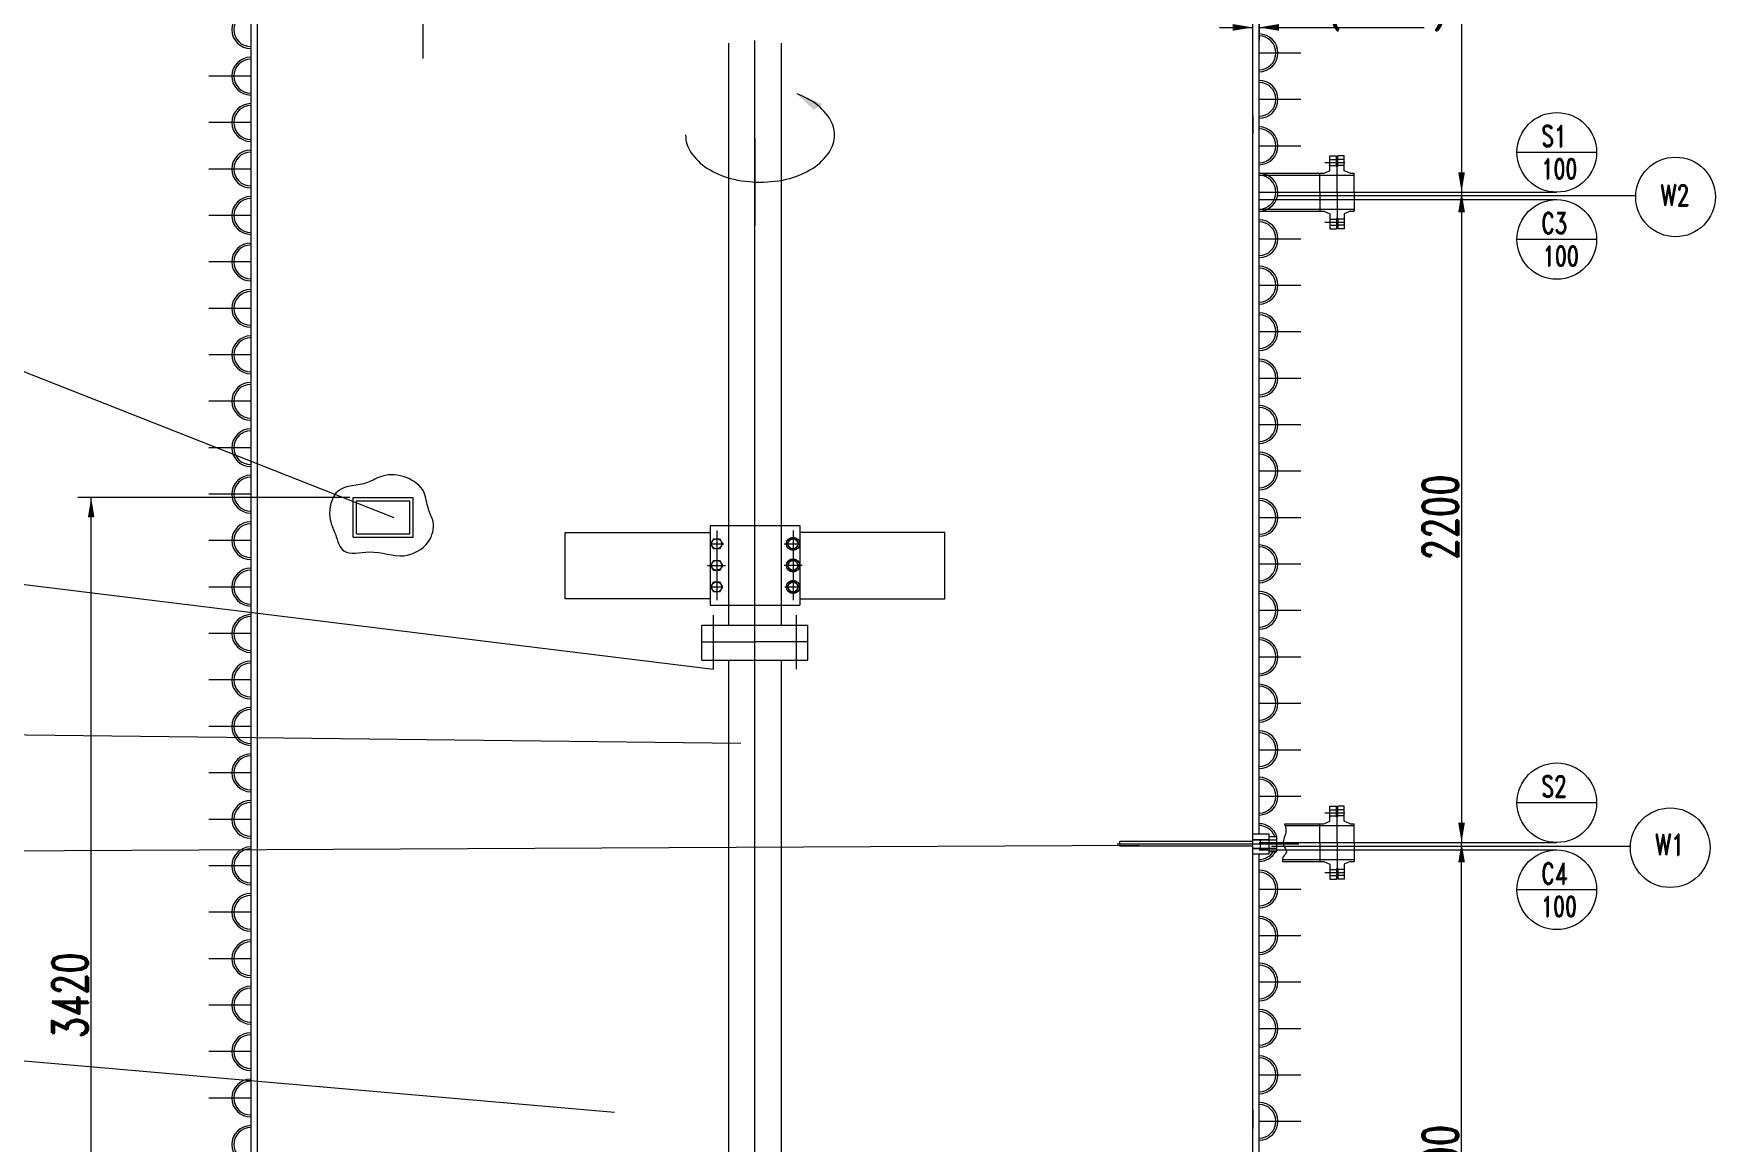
# Model space of a CAD drawing. Header units: millimetres. Extents: x -4 to 1185, y 4 to 845.
# Drawn here: x 120.6 to 359.7, y 307.3 to 465 of the extents above; entities that cross this region are included whole.
import ezdxf

# ---------------------------------------------------------------- set-up
doc = ezdxf.new("R2010")
doc.units = ezdxf.units.MM
doc.header["$LTSCALE"] = 20
for name, pattern in [('DASHDOT-M', [25, 20, -2, 1, -2]), ('HIDDEN-M', [4.5, 3, -1.5]), ('点画线', [18, 12, -2, 2, -2])]:
    doc.linetypes.add(name, pattern=pattern)
doc.layers.get('0').update_dxf_attribs({"lineweight": 18})
for name, color, linetype, lineweight in [('A1', 4, 'Continuous', 18), ('DIM_TEXT', 7, 'Continuous', 18), ('M1', 7, 'Continuous', 18), ('中心线层', 1, '点画线', 18), ('尺寸线层', 3, 'Continuous', 18)]:
    doc.layers.add(name, color=color, linetype=linetype, lineweight=lineweight)
doc.styles.add('HZ', font='romand.shx', dxfattribs={"width": 0.7, "bigfont": 'hz.shx'})
doc.styles.add('ROMANS', font='romans.shx', dxfattribs={"width": 0.7, "bigfont": 'gbcbig.shx'})
doc.dimstyles.get("Standard").update_dxf_attribs({"dimtxt": 9, "dimasz": 2.5, "dimexe": 2, "dimexo": 0.5, "dimgap": 0.7, "dimtad": 1, "dimdec": 3, "dimrnd": 1, "dimdsep": 46, "dimtxsty": 'ROMANS', "dimcen": 0.09, "dimdle": 5, "dimadec": 0, "dimazin": 0, "dimtfac": 1, "dimtdec": 3, "dimtmove": 2, "dimatfit": 3, "dimfxl": 0, "dimtolj": 1, "dimarcsym": 0})

# ---------------------------------------------------------------- blocks, each defined once
blk = doc.blocks.new('*X6')
at = {"layer": 'A1', "linetype": 'Continuous', "transparency": 16777216}
for points in [[(112.3, 530.66), (112.77, 527.83), (111.83, 527.83)], [(112.3, 257.47), (112.77, 260.3), (111.83, 260.3)]]:
    blk.add_hatch(color=0, dxfattribs=at).paths.add_polyline_path(points, flags=0)
at = {"layer": 'A1', "color": 0, "linetype": 'Continuous', "transparency": 16777216}
for p, q in [((151.9, 530.66), (110.41, 530.66)), ((112.3, 530.66), (112.3, 257.47)), ((151.9, 257.47), (110.41, 257.47))]:
    blk.add_line(p, q, dxfattribs=at)
at = {"layer": 'A1', "color": 0, "linetype": 'Continuous', "transparency": 16777216, "insert": (109.28, 401.09), "char_height": 5.096, "width": 18.3446, "attachment_point": 5, "rotation": 90, "style": 'HZ'}
blk.add_mtext('6500', dxfattribs=at)
blk = doc.blocks.new('*X7')
at = {"layer": 'DIM_TEXT', "linetype": 'Continuous', "transparency": 16777216}
for points in [[(84.97, 757.67), (85.44, 754.83), (84.5, 754.83)], [(84.97, 128.19), (85.44, 131.02), (84.5, 131.02)]]:
    blk.add_hatch(color=0, dxfattribs=at).paths.add_polyline_path(points, flags=0)
at = {"layer": 'DIM_TEXT', "color": 0, "linetype": 'Continuous', "transparency": 16777216}
for p, q in [((245.62, 757.67), (83.08, 757.67)), ((84.97, 757.67), (84.97, 128.19)), ((166.06, 128.19), (83.08, 128.19))]:
    blk.add_line(p, q, dxfattribs=at)
at = {"layer": 'DIM_TEXT', "color": 0, "linetype": 'Continuous', "transparency": 16777216, "insert": (81.95, 442.93), "char_height": 5.096, "width": 25.9881, "attachment_point": 5, "rotation": 90, "style": 'HZ'}
blk.add_mtext('~13500', dxfattribs=at)
blk = doc.blocks.new('*X8')
at = {"layer": 'A1', "linetype": 'Continuous', "transparency": 16777216}
for points in [[(128.79, 399.02), (128.32, 396.19), (129.26, 396.19)], [(128.79, 257.47), (128.32, 260.3), (129.26, 260.3)]]:
    blk.add_hatch(color=0, dxfattribs=at).paths.add_polyline_path(points, flags=0)
at = {"layer": 'A1', "color": 0, "linetype": 'Continuous', "transparency": 16777216}
for p, q in [((165.58, 399.02), (126.9, 399.02)), ((128.79, 257.47), (128.79, 399.02)), ((151.9, 257.47), (126.9, 257.47))]:
    blk.add_line(p, q, dxfattribs=at)
at = {"layer": 'A1', "color": 0, "linetype": 'Continuous', "transparency": 16777216, "insert": (125.77, 328.24), "char_height": 5.096, "width": 18.3446, "attachment_point": 5, "rotation": 90, "style": 'HZ'}
blk.add_mtext('3420', dxfattribs=at)
blk = doc.blocks.new('*X13')
at = {"layer": 'A1', "linetype": 'Continuous', "transparency": 16777216}
for points in [[(323.62, 442.43), (324.09, 439.59), (323.14, 439.59)], [(323.62, 349.95), (324.09, 352.78), (323.14, 352.78)]]:
    blk.add_hatch(color=0, dxfattribs=at).paths.add_polyline_path(points, flags=0)
at = {"layer": 'A1', "color": 0, "linetype": 'Continuous', "transparency": 16777216}
for p, q in [((299.4, 442.43), (325.5, 442.43)), ((323.62, 442.43), (323.62, 349.95)), ((299.4, 349.95), (325.5, 349.95))]:
    blk.add_line(p, q, dxfattribs=at)
at = {"layer": 'A1', "color": 0, "linetype": 'Continuous', "transparency": 16777216, "insert": (320.6, 396.19), "char_height": 5.096, "width": 18.8541, "attachment_point": 5, "rotation": 90, "style": 'HZ'}
blk.add_mtext('2200', dxfattribs=at)
blk = doc.blocks.new('*X14')
at = {"layer": 'A1', "linetype": 'Continuous', "transparency": 16777216}
for points in [[(323.62, 349.95), (323.14, 347.12), (324.09, 347.12)], [(323.62, 257.47), (323.14, 260.3), (324.09, 260.3)]]:
    blk.add_hatch(color=0, dxfattribs=at).paths.add_polyline_path(points, flags=0)
at = {"layer": 'A1', "color": 0, "linetype": 'Continuous', "transparency": 16777216}
for p, q in [((299.4, 349.95), (325.5, 349.95)), ((323.62, 257.47), (323.62, 349.95)), ((299.11, 257.47), (325.5, 257.47))]:
    blk.add_line(p, q, dxfattribs=at)
at = {"layer": 'A1', "color": 0, "linetype": 'Continuous', "transparency": 16777216, "insert": (320.6, 303.71), "char_height": 5.096, "width": 18.8541, "attachment_point": 5, "rotation": 90, "style": 'HZ'}
blk.add_mtext('2200', dxfattribs=at)
blk = doc.blocks.new('*X15')
at = {"layer": 'A1', "linetype": 'Continuous', "transparency": 16777216}
for points in [[(293.92, 465.86), (291.09, 466.34), (291.09, 465.39)], [(294.82, 465.86), (297.65, 466.34), (297.65, 465.39)]]:
    blk.add_hatch(color=0, dxfattribs=at).paths.add_polyline_path(points, flags=0)
at = {"layer": 'A1', "color": 0, "linetype": 'Continuous', "transparency": 16777216}
for p, q in [((294.82, 480.76), (294.82, 463.98)), ((289.2, 465.86), (293.92, 465.86)), ((294.82, 465.86), (318.29, 465.86))]:
    blk.add_line(p, q, dxfattribs=at)
at = {"layer": 'A1', "color": 0, "linetype": 'Continuous', "transparency": 16777216, "insert": (310.01, 468.88), "char_height": 5.096, "width": 33.1221, "attachment_point": 5, "style": 'HZ'}
blk.add_mtext('29(25+4)', dxfattribs=at)
blk = doc.blocks.new('*X16')
at = {"layer": 'A1', "linetype": 'Continuous', "transparency": 16777216}
for points in [[(323.62, 534.9), (324.09, 532.07), (323.14, 532.07)], [(323.62, 442.43), (324.09, 445.26), (323.14, 445.26)]]:
    blk.add_hatch(color=0, dxfattribs=at).paths.add_polyline_path(points, flags=0)
at = {"layer": 'A1', "color": 0, "linetype": 'Continuous', "transparency": 16777216}
for p, q in [((297.98, 534.9), (325.5, 534.9)), ((323.62, 534.9), (323.62, 442.43)), ((297.98, 442.43), (325.5, 442.43))]:
    blk.add_line(p, q, dxfattribs=at)
at = {"layer": 'A1', "color": 0, "linetype": 'Continuous', "transparency": 16777216, "insert": (320.6, 488.66), "char_height": 5.096, "width": 18.8541, "attachment_point": 5, "rotation": 90, "style": 'HZ'}
blk.add_mtext('2200', dxfattribs=at)

msp = doc.modelspace()

# ---------------------------------------------------------------- hatches: boundary and pattern name
at = {"layer": 'M1', "linetype": 'Continuous'}
msp.add_hatch(color=4, dxfattribs=at).paths.add_polyline_path([(231.4859, 454.1604), (232.8118, 454.9615), (229.1567, 456.3984)], flags=0)

# ---------------------------------------------------------------- linework, layer by layer
at = {"color": 1, "linetype": 'DASHDOT-M'}
for p, q in [((223.1485, 450.0651), (223.1485, 437.6771)), ((227.3038, 392.4323), (229.6555, 392.4323)), ((228.5745, 394.3196), (228.5745, 384.4112)), ((227.3898, 386.2985), (229.6227, 386.2985))]:
    msp.add_line(p, q, dxfattribs=at)
at = {"color": 4, "linetype": 'Continuous'}
for p, q in [((219.3975, 448.7953), (219.3975, 448.5233)), ((226.8995, 448.7953), (226.8995, 438.887)), ((219.3975, 439.1398), (219.3975, 438.887)), ((216.7788, 395.0273), (229.5181, 395.0273)), ((216.7788, 395.0273), (216.7788, 385.0159)), ((229.5181, 395.0273), (229.5181, 383.7035)), ((216.7788, 385.0159), (216.7788, 384.4112)), ((216.7788, 385.0159), (216.7788, 383.7035)), ((216.7788, 383.7035), (229.5181, 383.7035))]:
    msp.add_line(p, q, dxfattribs=at)
at = {"color": 3, "linetype": 'HIDDEN-M'}
for p, q in [((216.7339, 392.4323), (218.7557, 392.4323)), ((216.7339, 386.2985), (218.5438, 386.2985))]:
    msp.add_line(p, q, dxfattribs=at)
for points in [[(216.9011, 392.4323), (217.3118, 393.1435), (218.1331, 393.1435), (218.5438, 392.4323), (218.1331, 391.721), (217.3118, 391.721)], [(216.9011, 389.3654), (217.3118, 390.0767), (218.1331, 390.0767), (218.5438, 389.3654), (218.1331, 388.6541), (217.3118, 388.6541)], [(216.9011, 386.2985), (217.3118, 387.0098), (218.1331, 387.0098), (218.5438, 386.2985), (218.1331, 385.5872), (217.3118, 385.5872)]]:
    msp.add_lwpolyline(points, close=True, dxfattribs=at)
at = {"color": 4, "linetype": 'Continuous'}
for points in [[(229.3958, 392.4323), (228.9851, 393.1435), (228.1638, 393.1435), (227.7531, 392.4323), (228.1638, 391.721), (228.9851, 391.721)], [(229.3958, 389.3654), (228.9851, 390.0767), (228.1638, 390.0767), (227.7531, 389.3654), (228.1638, 388.6541), (228.9851, 388.6541)], [(229.3958, 386.2985), (228.9851, 387.0098), (228.1638, 387.0098), (227.7531, 386.2985), (228.1638, 385.5872), (228.9851, 385.5872)]]:
    msp.add_lwpolyline(points, close=True, dxfattribs=at)
at = {"color": 3, "linetype": 'HIDDEN-M'}
for centre in [(217.7225, 392.4323), (217.7225, 389.3654), (217.7225, 386.2985)]:
    msp.add_circle(centre, 0.7113, dxfattribs=at)
at = {"color": 4, "linetype": 'Continuous'}
for centre, radius in [((228.5745, 392.4323), 0.9437), ((228.5745, 392.4323), 0.7113), ((228.5745, 389.3654), 0.9437), ((228.5745, 389.3654), 0.7113), ((228.5745, 386.2985), 0.9437), ((228.5745, 386.2985), 0.7113)]:
    msp.add_circle(centre, radius, dxfattribs=at)
at = {"layer": 'A1', "color": 1, "linetype": 'DASHDOT-M'}
for p, q in [((175.9659, 461.4497), (175.9659, 611.2031)), ((223.1485, 256.0547), (223.1485, 463.9845)), ((294.8187, 462.2424), (300.7665, 462.2424)), ((151.4782, 458.9396), (145.5304, 458.9396)), ((294.8187, 455.6368), (300.7665, 455.6368)), ((151.4782, 452.334), (145.5304, 452.334)), ((294.8187, 449.0312), (300.7665, 449.0312)), ((151.4782, 445.7285), (145.5304, 445.7285)), ((304.1525, 446.6721), (307.0026, 446.6721)), ((294.8187, 442.4257), (331.4885, 442.4257)), ((294.8187, 442.4257), (337.1052, 442.4257)), ((294.8187, 442.4257), (300.7665, 442.4257)), ((294.8187, 441.3834), (337.1052, 441.3834)), ((151.4782, 439.1229), (145.5304, 439.1229)), ((304.1525, 438.1793), (307.0026, 438.1793)), ((294.8187, 435.8201), (300.7665, 435.8201)), ((151.4782, 432.5174), (145.5304, 432.5174)), ((294.8187, 429.2146), (300.7665, 429.2146)), ((151.4782, 425.9118), (145.5304, 425.9118)), ((294.8187, 422.609), (300.7665, 422.609)), ((151.4782, 419.3062), (145.5304, 419.3062)), ((294.8187, 416.0035), (300.7665, 416.0035)), ((151.4782, 412.7007), (145.5304, 412.7007)), ((294.8187, 409.3979), (300.7665, 409.3979)), ((151.4782, 406.0951), (145.5304, 406.0951)), ((294.8187, 402.7924), (300.7665, 402.7924)), ((151.4782, 399.4896), (145.5304, 399.4896)), ((294.8187, 396.1868), (300.7665, 396.1868)), ((151.4782, 392.884), (145.5304, 392.884)), ((294.8187, 389.5812), (300.7665, 389.5812)), ((151.4782, 386.2785), (145.5304, 386.2785)), ((294.8187, 382.9757), (300.7665, 382.9757)), ((217.2507, 374.5885), (217.2507, 382.2891)), ((229.0463, 374.5885), (229.0463, 382.2891)), ((151.4782, 379.6729), (145.5304, 379.6729)), ((294.8187, 376.3701), (300.7665, 376.3701)), ((151.4782, 373.0674), (145.5304, 373.0674)), ((294.8187, 369.7646), (300.7665, 369.7646)), ((151.4782, 366.4618), (145.5304, 366.4618)), ((294.8187, 363.159), (300.7665, 363.159)), ((151.4782, 359.8562), (145.5304, 359.8562)), ((294.8187, 356.5535), (300.7665, 356.5535)), ((304.1525, 354.1943), (307.0026, 354.1943)), ((151.4782, 353.2507), (145.5304, 353.2507)), ((274.6695, 349.7629), (300.4598, 349.7629)), ((294.8187, 349.9479), (331.4885, 349.9479)), ((294.8187, 349.9479), (337.1052, 349.9479)), ((294.8187, 349.9479), (300.7665, 349.9479)), ((294.8187, 348.9056), (337.1052, 348.9056)), ((151.4782, 346.6451), (145.5304, 346.6451)), ((304.1525, 345.7015), (307.0026, 345.7015)), ((294.8187, 343.3424), (300.7665, 343.3424)), ((151.4782, 340.0396), (145.5304, 340.0396)), ((294.8187, 336.7368), (300.7665, 336.7368)), ((151.4782, 333.434), (145.5304, 333.434)), ((294.8187, 330.1312), (300.7665, 330.1312)), ((151.4782, 326.8285), (145.5304, 326.8285)), ((294.8187, 323.5257), (300.7665, 323.5257)), ((151.4782, 320.2229), (145.5304, 320.2229)), ((294.8187, 316.9201), (300.7665, 316.9201)), ((151.4782, 313.6174), (145.5304, 313.6174)), ((294.8187, 310.3146), (300.7665, 310.3146))]:
    msp.add_line(p, q, dxfattribs=at)
at = {"layer": 'A1', "color": 4, "linetype": 'Continuous'}
for p, q in [((151.4782, 533.0162), (151.4782, 257.4701)), ((151.4782, 531.1289), (151.4782, 257.4701)), ((293.9223, 257.4701), (293.9223, 533.0162)), ((294.8187, 351.1784), (294.8187, 533.0162)), ((152.3747, 530.657), (152.3747, 257.4701)), ((219.3975, 463.6446), (219.3975, 449.5031)), ((219.3975, 463.2008), (219.3975, 439.1398)), ((226.8995, 463.6446), (226.8995, 453.0418)), ((219.3975, 453.5136), (219.3975, 448.5233)), ((226.8995, 453.5136), (226.8995, 387.175)), ((293.9223, 453.3357), (293.9223, 450.7407)), ((304.8686, 447.6158), (305.8123, 447.6158)), ((304.8686, 445.4926), (304.8686, 447.6158)), ((304.8686, 447.0968), (305.8123, 447.0968)), ((305.8123, 446.1059), (305.8123, 447.6158)), ((306.001, 446.1059), (306.001, 447.6158)), ((306.9447, 447.6158), (306.001, 447.6158)), ((306.9447, 447.0968), (306.001, 447.0968)), ((306.9447, 445.4926), (306.9447, 447.6158)), ((294.8187, 445.1151), (304.0193, 445.1151)), ((294.8187, 444.832), (308.3601, 444.832)), ((303.4532, 442.4257), (303.4532, 445.1151)), ((304.0193, 445.1151), (304.8686, 445.4926)), ((304.8686, 446.2475), (305.8123, 446.2475)), ((305.8123, 446.1059), (305.9066, 446.1059)), ((305.9066, 442.4257), (305.9066, 446.1059)), ((306.001, 446.1059), (305.9066, 446.1059)), ((306.9447, 446.2475), (306.001, 446.2475)), ((307.7939, 445.1151), (306.9447, 445.4926)), ((307.7939, 445.1151), (308.3601, 445.1151)), ((308.3601, 442.4257), (308.3601, 445.1151)), ((303.4532, 442.4257), (303.4532, 439.7363)), ((305.9066, 442.4257), (305.9066, 438.7454)), ((308.3601, 442.4257), (308.3601, 439.7363)), ((294.8187, 440.0194), (308.3601, 440.0194)), ((219.3975, 439.1398), (219.3975, 387.175)), ((294.8187, 439.7363), (304.0193, 439.7363)), ((304.0193, 439.7363), (304.8686, 439.3588)), ((304.8686, 439.3588), (304.8686, 437.2356)), ((304.8686, 438.6039), (305.8123, 438.6039)), ((304.8686, 437.7546), (305.8123, 437.7546)), ((305.8123, 438.7454), (305.8123, 437.2356)), ((305.8123, 438.7454), (305.9066, 438.7454)), ((306.001, 438.7454), (305.9066, 438.7454)), ((306.001, 438.7454), (306.001, 437.2356)), ((306.9447, 438.6039), (306.001, 438.6039)), ((306.9447, 437.7546), (306.001, 437.7546)), ((307.7939, 439.7363), (306.9447, 439.3588)), ((306.9447, 439.3588), (306.9447, 437.2356)), ((307.7939, 439.7363), (308.3601, 439.7363)), ((304.8686, 437.2356), (305.8123, 437.2356)), ((306.9447, 437.2356), (306.001, 437.2356)), ((166.0538, 399.0178), (174.5466, 399.0178)), ((166.0538, 393.3558), (166.0538, 399.0178)), ((166.5256, 398.5459), (174.0748, 398.5459)), ((166.5256, 393.8277), (166.5256, 398.5459)), ((174.0748, 393.8277), (174.0748, 398.5459)), ((174.5466, 393.3558), (174.5466, 399.0178)), ((166.0538, 393.3558), (174.5466, 393.3558)), ((166.5256, 393.8277), (174.0748, 393.8277)), ((219.3975, 387.175), (219.3975, 380.8525)), ((226.8995, 387.175), (226.8995, 380.8525)), ((215.5993, 380.8525), (230.6977, 380.8525)), ((215.5993, 375.8983), (215.5993, 380.8525)), ((230.6977, 375.8983), (230.6977, 380.8525)), ((215.5993, 378.4934), (223.1485, 378.4934)), ((230.6977, 378.4934), (223.1485, 378.4934)), ((215.5993, 375.8983), (230.6977, 375.8983)), ((219.3975, 375.8983), (219.3975, 249.4491)), ((226.8995, 375.8983), (226.8995, 350.8916)), ((304.8686, 353.0148), (304.8686, 355.138)), ((304.8686, 355.138), (305.8123, 355.138)), ((304.8686, 354.619), (305.8123, 354.619)), ((305.8123, 353.6281), (305.8123, 355.138)), ((306.001, 353.6281), (306.001, 355.138)), ((306.9447, 355.138), (306.001, 355.138)), ((306.9447, 354.619), (306.001, 354.619)), ((306.9447, 353.0148), (306.9447, 355.138)), ((226.8995, 351.5993), (226.8995, 249.4491)), ((294.8187, 352.3542), (294.8187, 352.3542)), ((298.4412, 352.6373), (304.0193, 352.6373)), ((298.5351, 352.3542), (308.3601, 352.3542)), ((303.4532, 349.9479), (303.4532, 352.6373)), ((304.0193, 352.6373), (304.8686, 353.0148)), ((304.8686, 353.7697), (305.8123, 353.7697)), ((305.8123, 353.6281), (305.9066, 353.6281)), ((305.9066, 349.9479), (305.9066, 353.6281)), ((306.001, 353.6281), (305.9066, 353.6281)), ((306.9447, 353.7697), (306.001, 353.7697)), ((307.7939, 352.6373), (306.9447, 353.0148)), ((307.7939, 352.6373), (308.3601, 352.6373)), ((308.3601, 349.9479), (308.3601, 352.6373)), ((293.9223, 350.0921), (275.0493, 350.0921)), ((275.0493, 349.4338), (275.0493, 350.0921)), ((293.9223, 349.4338), (275.0493, 349.4338)), ((293.9223, 351.1784), (296.2814, 351.1784)), ((293.9223, 350.3527), (296.2814, 350.3527)), ((293.9223, 349.1732), (296.2814, 349.1732)), ((295.0075, 349.126), (295.0075, 350.3999)), ((296.2814, 348.3475), (296.2814, 351.1784)), ((296.2814, 350.8246), (297.3666, 350.8246)), ((296.2814, 350.3527), (297.3666, 350.3527)), ((296.2814, 349.1732), (297.3666, 349.1732)), ((297.3666, 348.7013), (297.3666, 350.8246)), ((303.4532, 349.9479), (303.4532, 347.2585)), ((305.9066, 349.9479), (305.9066, 346.2677)), ((308.3601, 349.9479), (308.3601, 347.2585)), ((293.9223, 348.3475), (296.2814, 348.3475)), ((294.8187, 302.2935), (294.8187, 348.3475)), ((296.2814, 348.7013), (297.3666, 348.7013)), ((298.1522, 347.5416), (308.3601, 347.5416)), ((298.1676, 347.2585), (304.0193, 347.2585)), ((304.0193, 347.2585), (304.8686, 346.881)), ((304.8686, 346.881), (304.8686, 344.7578)), ((307.7939, 347.2585), (306.9447, 346.881)), ((306.9447, 346.881), (306.9447, 344.7578)), ((307.7939, 347.2585), (308.3601, 347.2585)), ((304.8686, 346.1261), (305.8123, 346.1261)), ((304.8686, 345.2768), (305.8123, 345.2768)), ((304.8686, 344.7578), (305.8123, 344.7578)), ((305.8123, 346.2677), (305.9066, 346.2677)), ((305.8123, 346.2677), (305.8123, 344.7578)), ((306.001, 346.2677), (305.9066, 346.2677)), ((306.001, 346.2677), (306.001, 344.7578)), ((306.9447, 346.1261), (306.001, 346.1261)), ((306.9447, 345.2768), (306.001, 345.2768)), ((306.9447, 344.7578), (306.001, 344.7578)), ((293.9223, 311.8902), (293.9223, 309.2952))]:
    msp.add_line(p, q, dxfattribs=at)
at = {"layer": 'A1', "color": 7, "linetype": 'Continuous'}
for p, q in [((297.3666, 441.9525), (348.3765, 441.9525)), ((67.2677, 437.4238), (171.8058, 396.1752)), ((67.2677, 393.0283), (217.2507, 374.5885)), ((67.2677, 365.8957), (221.1545, 364.0921)), ((67.2677, 348.5261), (277.787, 349.5826)), ((293.9223, 350.3999), (296.2814, 350.3999)), ((293.9223, 349.126), (296.2814, 349.126)), ((296.614, 349.4226), (347.6239, 349.4226)), ((67.2677, 323.4538), (203.2082, 311.6102)), ((294.8187, 308.8991), (294.8187, 309.7295))]:
    msp.add_line(p, q, dxfattribs=at)
at = {"layer": 'A1'}
for p, q in [((196.1649, 394.04), (216.7788, 394.04)), ((196.1649, 384.6191), (196.1649, 394.04)), ((250.132, 394.04), (229.5181, 394.04)), ((250.132, 384.6191), (250.132, 394.04)), ((216.7788, 384.6191), (196.1649, 384.6191)), ((229.5181, 384.6191), (250.132, 384.6191))]:
    msp.add_line(p, q, dxfattribs=at)
at = {"layer": 'A1', "color": 4, "linetype": 'Continuous'}
for centre, radius, start, end in [((151.4782, 465.5451), 2.6894, 90, 270), ((151.4782, 465.5451), 2.4063, 90, 270), ((294.8187, 462.2424), 2.6894, 270, 90), ((294.8187, 462.2424), 2.4063, 270, 90), ((151.4782, 458.9396), 2.6894, 90, 270), ((151.4782, 458.9396), 2.4063, 90, 270), ((294.8187, 455.6368), 2.6894, 270, 90), ((294.8187, 455.6368), 2.4063, 270, 90), ((151.4782, 452.334), 2.6894, 90, 270), ((151.4782, 452.334), 2.4063, 90, 270), ((294.8187, 449.0312), 2.6894, 270, 90), ((294.8187, 449.0312), 2.4063, 270, 90), ((151.4782, 445.7285), 2.6894, 90, 270), ((151.4782, 445.7285), 2.4063, 90, 270), ((294.8187, 442.4257), 2.6894, 270, 90), ((294.8187, 442.4257), 2.4063, 270, 90), ((151.4782, 439.1229), 2.6894, 90, 270), ((151.4782, 439.1229), 2.4063, 90, 270), ((294.8187, 435.8201), 2.6894, 270, 90), ((294.8187, 435.8201), 2.4063, 270, 90), ((151.4782, 432.5174), 2.6894, 90, 270), ((151.4782, 432.5174), 2.4063, 90, 270), ((294.8187, 429.2146), 2.6894, 270, 90), ((294.8187, 429.2146), 2.4063, 270, 90), ((151.4782, 425.9118), 2.6894, 90, 270), ((151.4782, 425.9118), 2.4063, 90, 270), ((294.8187, 422.609), 2.6894, 270, 90), ((294.8187, 422.609), 2.4063, 270, 90), ((151.4782, 419.3062), 2.6894, 90, 270), ((151.4782, 419.3062), 2.4063, 90, 270), ((294.8187, 416.0035), 2.6894, 270, 90), ((294.8187, 416.0035), 2.4063, 270, 90), ((151.4782, 412.7007), 2.6894, 90, 270), ((151.4782, 412.7007), 2.4063, 90, 270), ((294.8187, 409.3979), 2.6894, 270, 90), ((294.8187, 409.3979), 2.4063, 270, 90), ((151.4782, 406.0951), 2.6894, 90, 270), ((151.4782, 406.0951), 2.4063, 90, 270), ((294.8187, 402.7924), 2.6894, 270, 90), ((294.8187, 402.7924), 2.4063, 270, 90), ((151.4782, 399.4896), 2.6894, 90, 270), ((151.4782, 399.4896), 2.4063, 90, 270), ((294.8187, 396.1868), 2.6894, 270, 90), ((294.8187, 396.1868), 2.4063, 270, 90), ((151.4782, 392.884), 2.6894, 90, 270), ((151.4782, 392.884), 2.4063, 90, 270), ((294.8187, 389.5812), 2.6894, 270, 90), ((294.8187, 389.5812), 2.4063, 270, 90), ((151.4782, 386.2785), 2.6894, 90, 270), ((151.4782, 386.2785), 2.4063, 90, 270), ((294.8187, 382.9757), 2.6894, 270, 90), ((294.8187, 382.9757), 2.4063, 270, 90), ((151.4782, 379.6729), 2.6894, 90, 270), ((151.4782, 379.6729), 2.4063, 90, 270), ((294.8187, 376.3701), 2.6894, 270, 90), ((294.8187, 376.3701), 2.4063, 270, 90), ((151.4782, 373.0674), 2.6894, 90, 270), ((151.4782, 373.0674), 2.4063, 90, 270), ((294.8187, 369.7646), 2.6894, 270, 90), ((294.8187, 369.7646), 2.4063, 270, 90), ((151.4782, 366.4618), 2.6894, 90, 270), ((151.4782, 366.4618), 2.4063, 90, 270), ((294.8187, 363.159), 2.6894, 270, 90), ((294.8187, 363.159), 2.4063, 270, 90), ((151.4782, 359.8562), 2.6894, 90, 270), ((151.4782, 359.8562), 2.4063, 90, 270), ((294.8187, 356.5535), 2.6894, 270, 90), ((294.8187, 356.5535), 2.4063, 270, 90), ((151.4782, 353.2507), 2.6894, 90, 270), ((151.4782, 353.2507), 2.4063, 90, 270), ((294.8187, 349.9479), 2.6894, 18.671718, 90), ((294.8187, 349.9479), 2.4063, 21.365176, 90), ((151.4782, 346.6451), 2.6894, 90, 270), ((151.4782, 346.6451), 2.4063, 90, 270), ((294.8187, 349.9479), 2.6894, 270, 332.386077), ((294.8187, 349.9479), 2.4063, 270, 328.798988), ((294.8187, 343.3424), 2.6894, 270, 90), ((294.8187, 343.3424), 2.4063, 270, 90), ((151.4782, 340.0396), 2.6894, 90, 270), ((151.4782, 340.0396), 2.4063, 90, 270), ((294.8187, 336.7368), 2.6894, 270, 90), ((294.8187, 336.7368), 2.4063, 270, 90), ((151.4782, 333.434), 2.6894, 90, 270), ((151.4782, 333.434), 2.4063, 90, 270), ((294.8187, 330.1312), 2.6894, 270, 90), ((294.8187, 330.1312), 2.4063, 270, 90), ((294.8187, 330.1312), 2.4063, 270, 90), ((151.4782, 326.8285), 2.6894, 90, 270), ((151.4782, 326.8285), 2.4063, 90, 270), ((294.8187, 323.5257), 2.6894, 270, 90), ((294.8187, 323.5257), 2.4063, 270, 90), ((151.4782, 320.2229), 2.6894, 90, 270), ((151.4782, 320.2229), 2.4063, 90, 270), ((294.8187, 316.9201), 2.6894, 270, 90), ((294.8187, 316.9201), 2.4063, 270, 90), ((151.4782, 313.6174), 2.6894, 90, 270), ((151.4782, 313.6174), 2.4063, 90, 270), ((294.8187, 310.3146), 2.6894, 270, 90), ((294.8187, 310.3146), 2.4063, 270, 90), ((151.4782, 307.0118), 2.6894, 90, 270), ((151.4782, 307.0118), 2.4063, 90, 270)]:
    msp.add_arc(centre, radius, start, end, dxfattribs=at)
at = {"layer": 'A1', "color": 7, "linetype": 'Continuous'}
for points, knots in [([(163.5229, 393.8108), (163.1762, 394.575), (162.2921, 396.5239), (163.4144, 400.925), (167.6205, 400.5785), (171.1615, 403.054), (176.3067, 401.2645), (176.514, 397.5157), (177.7695, 395.3294), (176.9228, 392.1156), (172.871, 389.9893), (169.0237, 391.8394), (164.4836, 390.5192), (163.8102, 392.8265), (163.5229, 393.8108)], [0, 0, 0, 0, 622.20673444, 1586.67504461, 2646.40991639, 3219.68673953, 4768.13871675, 5380.74235031, 5868.25617402, 6576.11929499, 7561.32139714, 8783.19502039, 9670.28807746, 10330.32690607, 10330.32690607, 10330.32690607, 10330.32690607]), ([(298.4412, 352.6373), (298.5982, 352.2096), (298.8284, 351.1931), (297.8359, 349.8008), (299.0286, 348.6416), (298.1508, 347.9931), (298.1356, 347.4941), (298.1676, 347.2585)], [0, 0, 0, 0, 1015.87780177, 2404.826079, 3205.84659463, 3838.02198964, 4363.92020567, 4363.92020567, 4363.92020567, 4363.92020567])]:
    msp.add_open_spline(points, degree=3, knots=knots, dxfattribs=at)
at = {"layer": 'M1', "color": 7, "linetype": 'Continuous'}
for p, q in [((342.8114, 448.0975), (331.4876, 448.0975)), ((342.8114, 435.7116), (331.4876, 435.7116)), ((342.8114, 355.6197), (331.4876, 355.6197)), ((342.8114, 343.2338), (331.4876, 343.2338))]:
    msp.add_line(p, q, dxfattribs=at)
at = {"layer": 'M1', "color": 4, "linetype": 'Continuous'}
msp.add_lwpolyline([(213.2995, 450.5657, 0.14562302), (214.0103, 448.1769, 0.10716735), (216.3977, 445.8206, 0.0772438), (219.6543, 444.4007, 0.06433043), (223.8774, 443.8551, 0.06433043), (228.1004, 444.4007, 0.0772438), (231.3571, 445.8206, 0.10716735), (233.7445, 448.1769, 0.14562302), (234.4553, 450.5657, 0.14562302), (233.7445, 452.9545, 0.10716735), (231.3571, 455.3109, 0.05317818), (229.1576, 456.3981, 0.00840869)], format="xyb", dxfattribs=at)
at = {"layer": 'M1', "color": 7, "linetype": 'Continuous'}
for centre in [(337.1495, 448.0975), (354.0348, 441.7512), (337.1495, 435.7116), (337.1495, 355.6197), (353.2823, 349.2213), (337.1495, 343.2338)]:
    msp.add_circle(centre, 5.6619, dxfattribs=at)
at = {"layer": '中心线层'}
msp.add_line((229.8627, 389.3654), (227.3097, 389.3654), dxfattribs=at)
at = {"layer": '尺寸线层', "linetype": 'DASHDOT-M'}
msp.add_line((217.7225, 394.3196), (217.7225, 384.4112), dxfattribs=at)
at = {"layer": '尺寸线层'}
msp.add_line((216.4342, 389.3654), (218.9873, 389.3654), dxfattribs=at)

# ---------------------------------------------------------------- texts
at = {"layer": 'M1', "color": 7, "linetype": 'Continuous', "attachment_point": 7, "style": 'HZ'}
for s, insert, char_height, width in [('S1', (334.9562, 448.9043), 3.01968, 3.850095), ('100', (334.981, 444.324), 2.83095, 5.095714), ('W2', (351.8415, 440.474), 3.01968, 4.982476), ('C3', (334.9562, 436.5184), 3.01968, 3.850095), ('100', (335.1885, 431.9381), 2.83095, 5.095714), ('S2', (334.9562, 356.4265), 3.01968, 3.850095), ('W1', (351.089, 348.1401), 3.01968, 4.303048), ('C4', (334.9562, 344.0406), 3.01968, 3.850095), ('100', (334.9269, 339.4603), 2.83095, 5.095714)]:
    msp.add_mtext(s, dxfattribs=dict(at, insert=insert, char_height=char_height, width=width))

# ---------------------------------------------------------------- dimensions: what is measured, and where the dimension line sits
at = {"layer": 'A1', "color": 7, "linetype": 'Continuous'}
for base, p1, p2, angle, text, override, picture, middle in [((323.6168, 442.4257), (297.5082, 534.9035), (297.5082, 442.4257), 270, '2200', {"dimscale": 0.943651, "dimtxt": 5.4, "dimasz": 3, "dimgap": 0.5, "dimtxsty": 'HZ', "dimsah": 1, "dimtofl": 0, "dimtmove": 0}, '*X16', (323.6168, 488.6646)), ((323.6168, 349.9479), (297.5082, 442.4257), (297.5082, 349.9479), 270, '2200', {"dimscale": 0.943651, "dimtxt": 5.4, "dimasz": 3, "dimexo": 2, "dimgap": 0.5, "dimtxsty": 'HZ', "dimsah": 1, "dimtofl": 0, "dimtmove": 0}, '*X13', (323.6168, 396.1868)), ((128.7901, 399.0178), (152.3747, 257.4701), (166.0538, 399.0178), 90, '3420', {"dimscale": 0.943651, "dimtxt": 5.4, "dimasz": 3, "dimgap": 0.5, "dimtxsty": 'HZ', "dimsah": 1, "dimtofl": 0, "dimtmove": 0}, '*X8', (128.7901, 328.2439)), ((323.6168, 349.9479), (297.225, 257.4701), (297.5082, 349.9479), 90, '2200', {"dimscale": 0.943651, "dimtxt": 5.4, "dimasz": 3, "dimexo": 2, "dimgap": 0.5, "dimtxsty": 'HZ', "dimsah": 1, "dimtofl": 0, "dimtmove": 0}, '*X14', (323.6168, 303.709))]:
    dim = msp.add_linear_dim(base=base, p1=p1, p2=p2, angle=angle, text=text, dimstyle='Standard', override=override, dxfattribs=at)
    dim.commit()
    dim.dimension.update_dxf_attribs({"geometry": picture, "text_midpoint": middle})
dim = msp.add_linear_dim(base=(112.2971, 257.4701), p1=(152.3747, 530.657), p2=(152.3747, 257.4701), angle=270, text='6500', dimstyle='Standard', override={"dimscale": 0.943651, "dimtxt": 5.4, "dimasz": 3, "dimgap": 0.5, "dimtxsty": 'HZ', "dimsah": 1, "dimtofl": 0, "dimtmove": 0}, dxfattribs=at)
dim.commit()
dim.dimension.update_dxf_attribs({"geometry": '*X6', "text_midpoint": (112.2971, 401.0851), "dimtype": 160})
dim = msp.add_linear_dim(base=(294.8187, 465.8638), p1=(293.9223, 465.8638), p2=(294.8187, 481.2286), text='29(25+4)', dimstyle='Standard', override={"dimscale": 0.943651, "dimtxt": 5.4, "dimasz": 3, "dimgap": 0.5, "dimtxsty": 'HZ', "dimsah": 1, "dimtofl": 0, "dimtmove": 0}, dxfattribs=at)
dim.commit()
dim.dimension.update_dxf_attribs({"geometry": '*X15', "text_midpoint": (310.0115, 465.8638)})
at = {"layer": 'DIM_TEXT', "linetype": 'Continuous'}
dim = msp.add_linear_dim(base=(84.967, 128.19), p1=(246.0922, 757.6654), p2=(166.5294, 128.19), angle=270, text='~13500', dimstyle='Standard', override={"dimscale": 0.943651, "dimtxt": 5.4, "dimasz": 3, "dimgap": 0.5, "dimtxsty": 'HZ', "dimsah": 1, "dimtofl": 0, "dimtmove": 0}, dxfattribs=at)
dim.commit()
dim.dimension.update_dxf_attribs({"geometry": '*X7', "text_midpoint": (84.967, 442.9277)})

doc.saveas('drawing.dxf')
